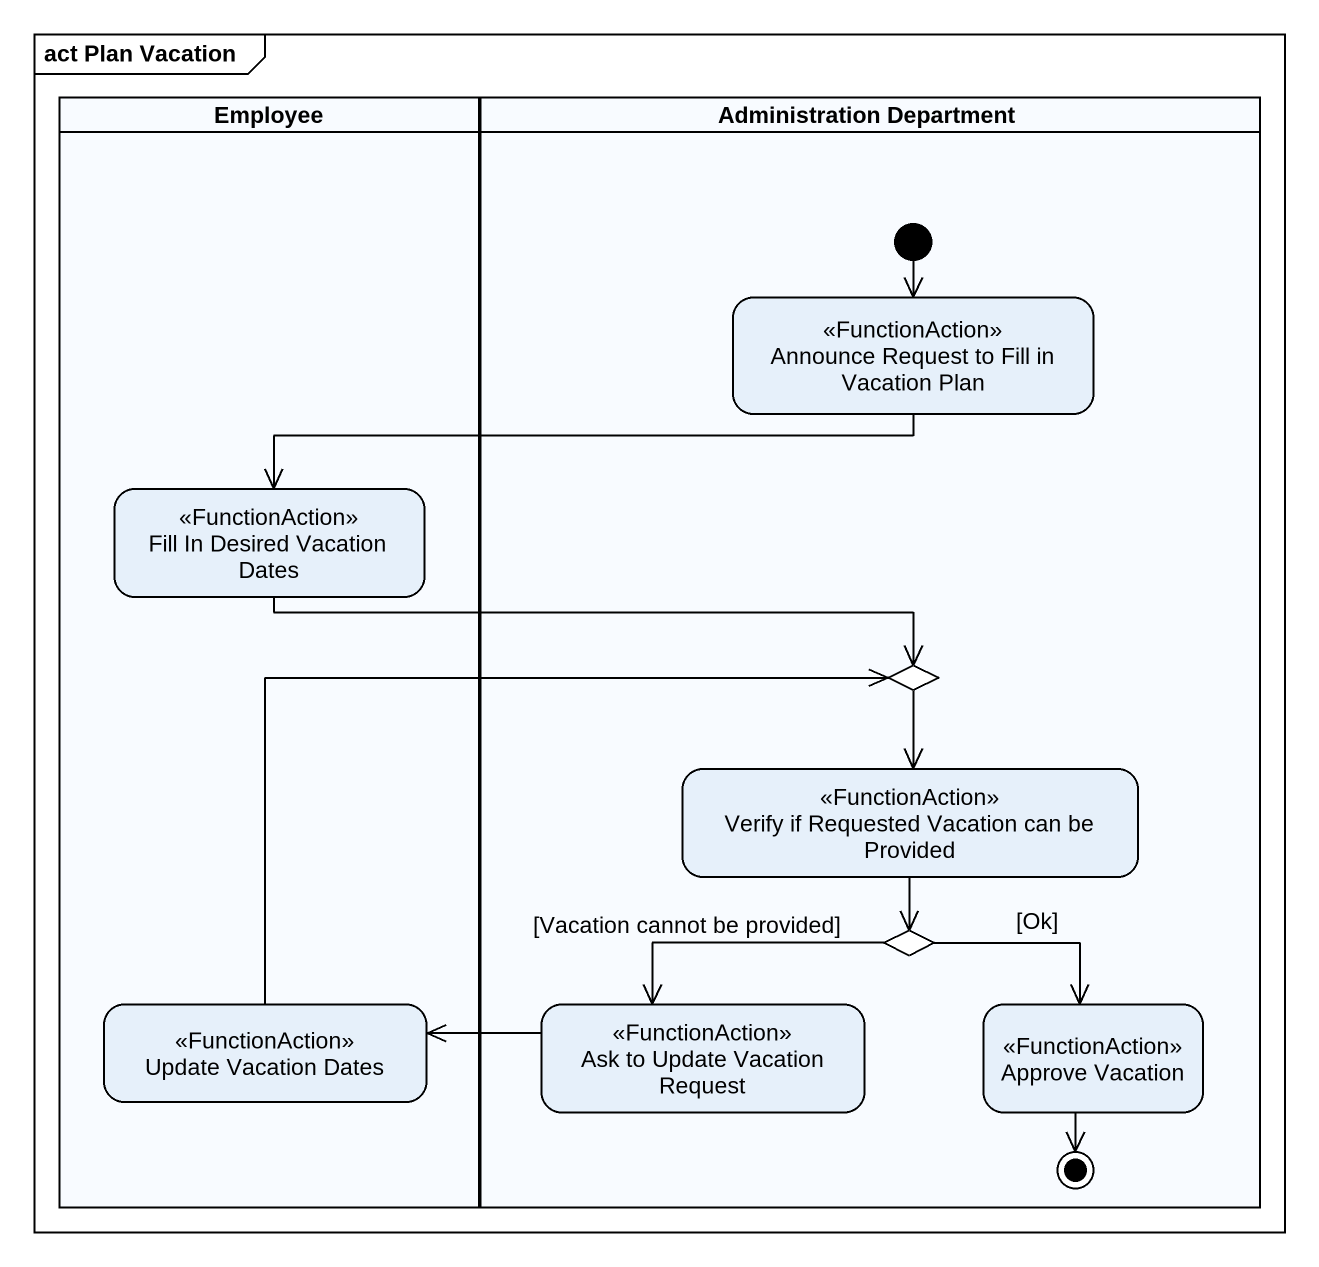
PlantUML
@startuml
mainframe act Plan Vacation
hide empty description
state Employee <<partition>> {
  state "Fill In Desired Vacation Dates" as Fill_In_Desired_Vacation <<FunctionAction>>
  state "Update Vacation Dates" as Update_Vacation_Dates <<FunctionAction>>
}
state "Administration Department" as Administration_Department <<partition>> {
  state "Announce Request to Fill in Vacation Plan" as Announce_Request_to_Fill_in <<FunctionAction>>
  state choice1 <<choice>>
  state "Verify if Requested Vacation can be Provided" as Verify_if_Requested <<FunctionAction>>
  state choice2 <<choice>>
  state "Ask to Update Vacation Request" as Ask_to_Update_Vacation <<FunctionAction>>
  state "Approve Vacation" as Approve_Vacation <<FunctionAction>>
  [*] --> Announce_Request_to_Fill_in
  Approve_Vacation --> [*]
}
Announce_Request_to_Fill_in -left-> Fill_In_Desired_Vacation
Fill_In_Desired_Vacation -right-> choice1
choice1 --> Verify_if_Requested
Verify_if_Requested --> choice2
choice2 -left-> Ask_to_Update_Vacation : [Vacation cannot be provided]
choice2 --> Approve_Vacation : [Ok]
Update_Vacation_Dates -right-> choice1
Ask_to_Update_Vacation -left-> Update_Vacation_Dates
@enduml
